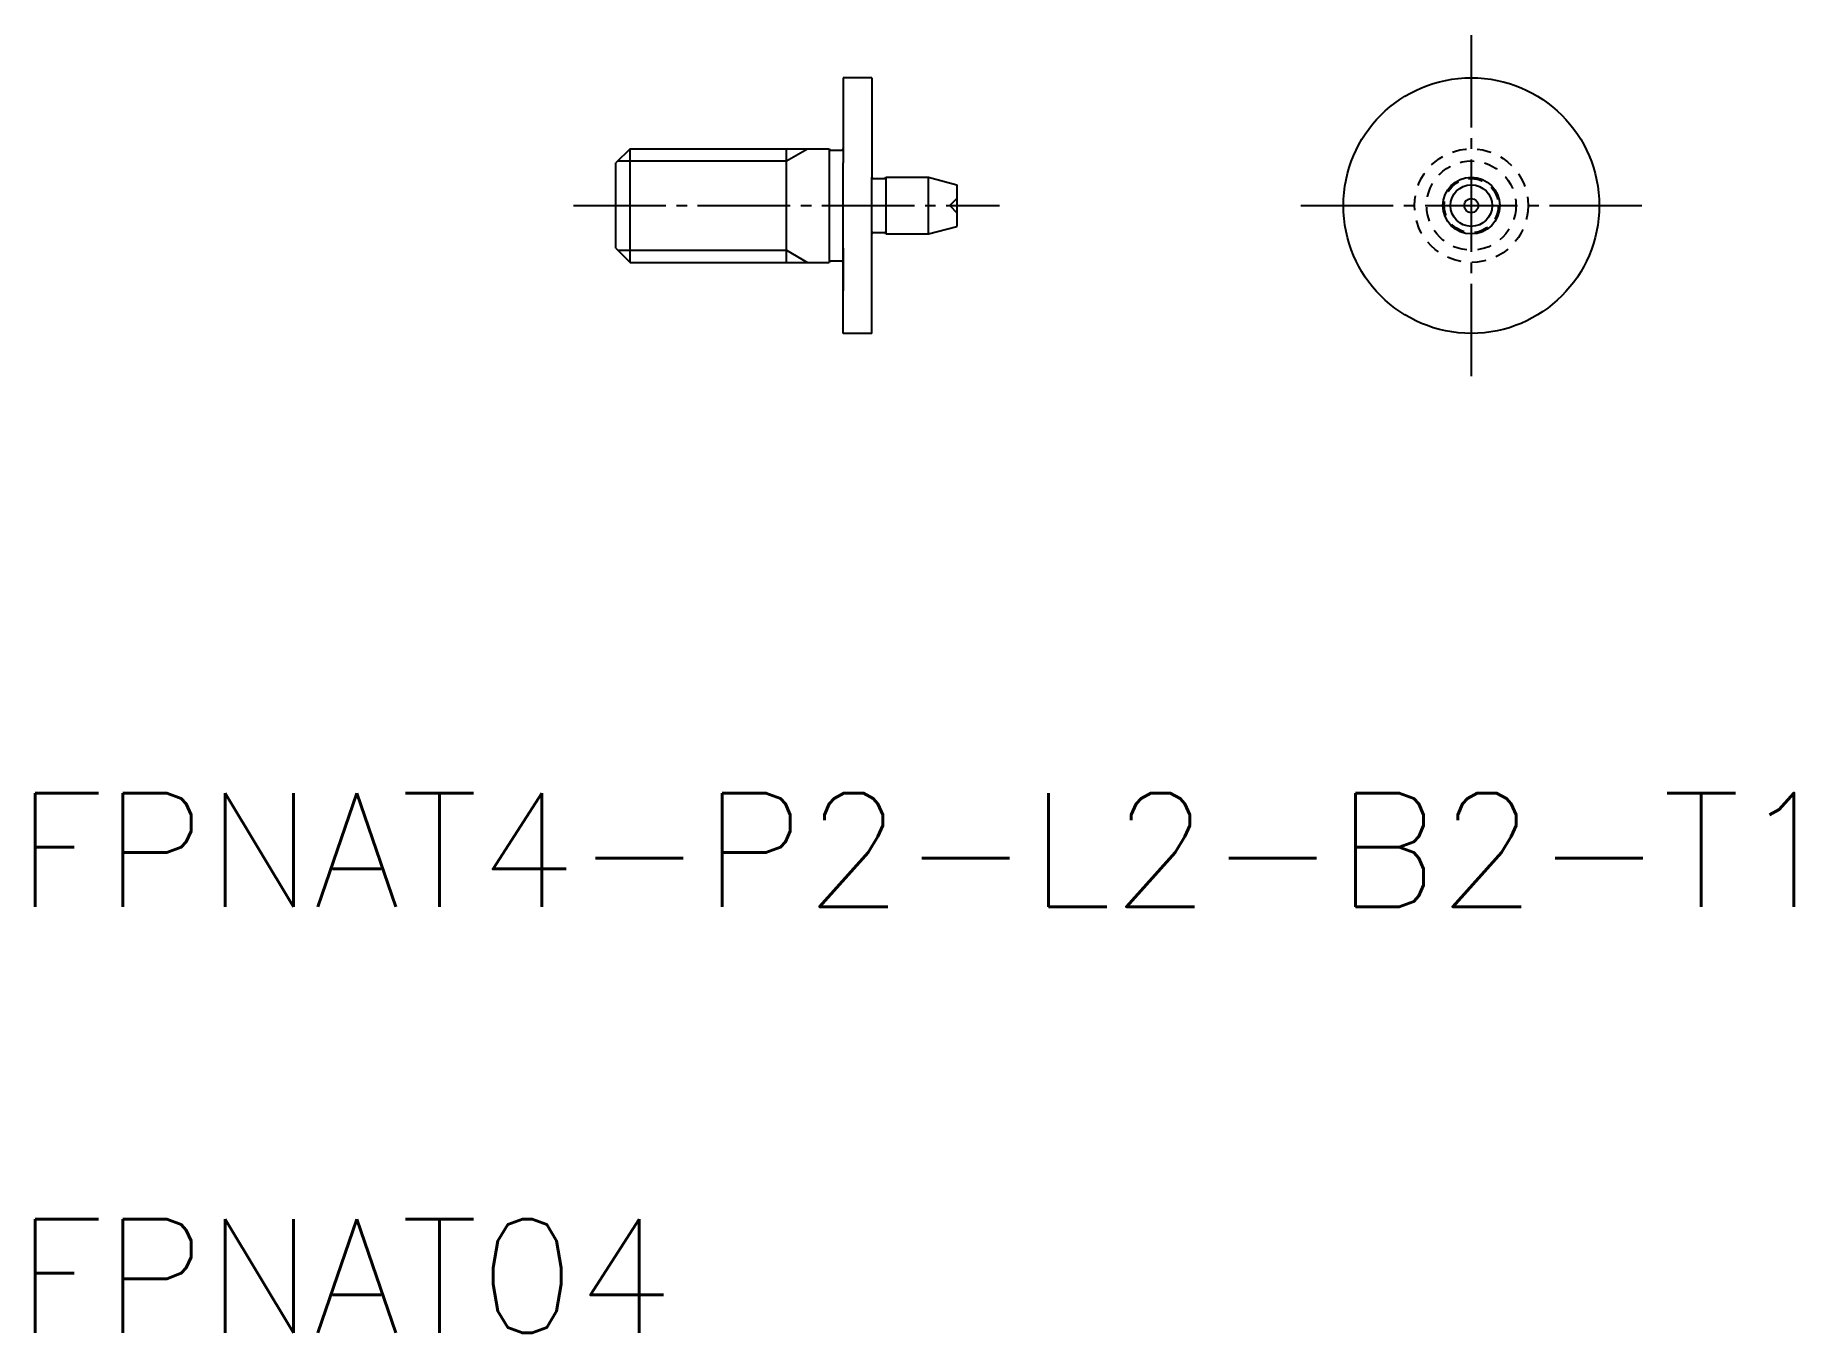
# Model space of a CAD drawing. Extents: x 112.9 to 174.8, y 61.5 to 107.1.
import ezdxf

# ---------------------------------------------------------------- set-up
doc = ezdxf.new("R2010")
doc.units = 0
doc.header["$LTSCALE"] = 0.25
doc.linetypes.add('CENTER', pattern=[17.5, 13, -1.5, 1.5, -1.5])
doc.linetypes.add('DASHED', pattern=[3.5, 2, -1.5])
doc.layers.get('0').update_dxf_attribs({"linetype": 'CONTINUOUS'})
doc.layers.add('CENTER', color=1, linetype='CENTER')
doc.styles.get("Standard").update_dxf_attribs({"font": 'txt.shx'})

msp = doc.modelspace()

# ---------------------------------------------------------------- linework, layer by layer
at = {"color": 7, "linetype": 'CONTINUOUS'}
for p, q in [((142.324, 105.643), (141.324, 105.643)), ((141.324, 105.643), (141.324, 102.643)), ((142.324, 105.643), (142.324, 102.143)), ((133.824, 103.143), (133.324, 102.643)), ((133.824, 99.143), (133.824, 103.143)), ((133.824, 103.143), (140.824, 103.143)), ((139.324, 99.143), (139.324, 103.143)), ((140.824, 103.143), (140.824, 103.143)), ((140.824, 103.143), (140.824, 99.143)), ((140.874, 103.093), (141.274, 103.093)), ((141.324, 103.143), (141.324, 103.143)), ((133.324, 99.643), (133.324, 102.643)), ((141.324, 99.643), (141.324, 102.643)), ((142.324, 102.143), (142.324, 102.143)), ((142.324, 100.143), (142.324, 102.143)), ((142.824, 102.143), (142.824, 102.143)), ((142.824, 102.143), (142.824, 100.143)), ((142.824, 102.143), (144.324, 102.143)), ((144.324, 100.143), (144.324, 102.143)), ((144.324, 102.143), (145.324, 101.875)), ((142.374, 102.093), (142.774, 102.093)), ((145.324, 101.875), (145.324, 100.411)), ((144.324, 100.143), (145.324, 100.411)), ((133.324, 99.643), (133.824, 99.143)), ((141.324, 99.643), (141.324, 98.143)), ((141.324, 96.643), (141.324, 99.643)), ((142.324, 100.143), (142.324, 100.143)), ((142.324, 96.643), (142.324, 100.143)), ((142.374, 100.193), (142.774, 100.193)), ((142.824, 100.143), (142.824, 100.143)), ((142.824, 100.143), (144.324, 100.143)), ((133.824, 99.143), (140.824, 99.143)), ((140.824, 99.143), (140.824, 99.143)), ((140.874, 99.193), (141.274, 99.193)), ((141.324, 99.143), (141.324, 99.143)), ((142.324, 96.643), (141.324, 96.643))]:
    msp.add_line(p, q, dxfattribs=at)
at = {"color": 3}
for p, q in [((139.324, 102.714), (140.068, 103.143)), ((133.395, 102.714), (139.324, 102.714)), ((133.395, 99.573), (139.324, 99.573)), ((139.324, 99.573), (140.068, 99.143))]:
    msp.add_line(p, q, dxfattribs=at)
at = {"color": 3, "linetype": 'DASHED'}
for q in [(145.324, 101.393), (145.324, 100.893)]:
    msp.add_line((145.074, 101.143), q, dxfattribs=at)
at = {"color": 7, "linetype": 'CONTINUOUS'}
for radius in [4.5, 1, 0.732, 0.25]:
    msp.add_circle((163.423, 101.143), radius, dxfattribs=at)
at = {"color": 3, "linetype": 'DASHED'}
for radius in [2, 1.571, 0.95]:
    msp.add_circle((163.423, 101.143), radius, dxfattribs=at)
at = {"color": 7, "linetype": 'CONTINUOUS'}
for centre, start, end in [((140.874, 103.143), 180, 270), ((141.274, 103.143), 270, 0), ((142.374, 102.143), 180, 270), ((142.774, 102.143), 270, 0), ((142.374, 100.143), 90, 180), ((142.774, 100.143), 0, 90), ((140.874, 99.143), 90, 180), ((141.274, 99.143), 0, 90)]:
    msp.add_arc(centre, 0.05, start, end, dxfattribs=at)
at = {"layer": 'CENTER', "color": 1, "linetype": 'CENTER'}
for p, q in [((163.423, 107.143), (163.423, 95.143)), ((131.824, 101.143), (146.824, 101.143)), ((157.423, 101.143), (169.423, 101.143))]:
    msp.add_line(p, q, dxfattribs=at)

# ---------------------------------------------------------------- texts
for s, p in [('FPNAT4-P2-L2-B2-T1', (112.201, 76.459)), ('FPNAT04', (112.201, 61.459))]:
    msp.add_text(s, height=4).set_placement(p)

doc.saveas('drawing.dxf')
